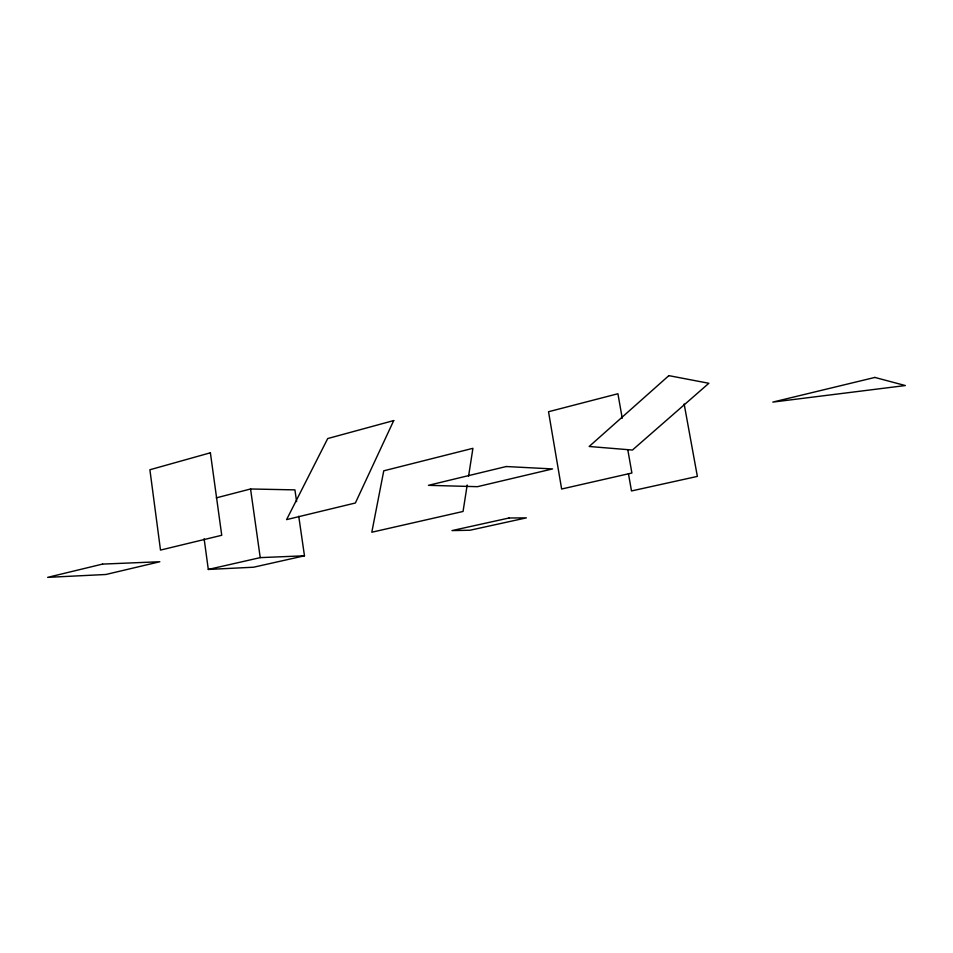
<?xml version="1.0" encoding="UTF-8"?>
<svg xmlns="http://www.w3.org/2000/svg" width="953" height="953" viewBox="0 0 953 953"><rect width="100%" height="100%" fill="white"/><g stroke="black" fill="none" stroke-linecap="round" stroke-linejoin="round"><path stroke-width="1.43" d="M467.184 485.029L463.051 511.463L371.813 532.227L383.761 470.818L472.926 448.315L468.566 476.214M216.295 497.871L250.556 488.984L294.918 489.878L296.609 501.6M204.133 538.79L208.302 569.441L260.229 557.624L304.472 555.802L298.742 516.252M304.472 555.802L253.581 567.214L208.302 569.441M684.147 403.989L697.358 476.405L631.494 490.95L628.444 473.629M622.238 418.248L617.913 393.744L548.523 411.732L561.639 489.02L631.899 473.022L627.836 449.959M250.556 488.984L260.229 557.624M393.732 420.559L355.374 502.993L286.591 519.611L327.725 438.547L393.732 420.559M668.863 375.637L589.168 446.481L632.435 450.042L708.853 383.285L668.863 375.637M210.387 452.794L149.895 469.758L160.497 550.084L221.739 535.288L210.387 452.794M102.543 564.093L47.65 577.363L105.878 574.492L159.818 561.746L102.543 564.093M506.21 466.529L428.433 485.327L477.417 486.685L552.561 468.924L506.21 466.529M874.842 377.436L772.823 402.095L905.35 385.548L874.842 377.436M509.009 518.003L451.96 530.595L470.043 530.225L526.366 517.872L509.009 518.003"/></g></svg>
